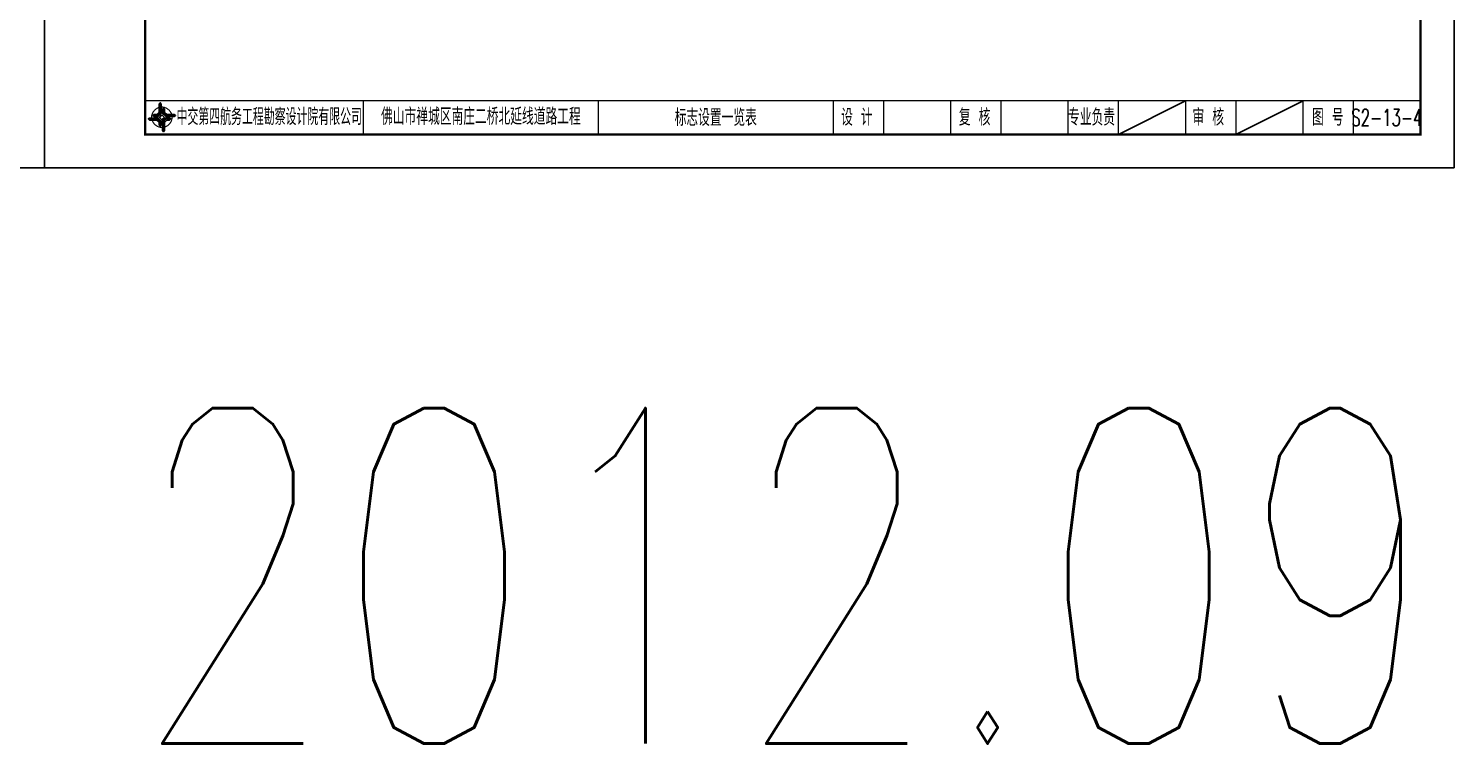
# Model space of a CAD drawing. Extents: x 9922 to 15217, y 1175 to 2938.
# Drawn here: x 13584.8 to 14008.6, y 1722.1 to 1935.2 of the extents above; entities that cross this region are included whole.
import ezdxf
from ezdxf.enums import TextEntityAlignment as Align

# ---------------------------------------------------------------- set-up
doc = ezdxf.new("R2010")
doc.units = 0
doc.header["$LTSCALE"] = 5
doc.layers.get('0').update_dxf_attribs({"linetype": 'CONTINUOUS'})
for name, color, linetype in [('2', 7, 'CONTINUOUS'), ('图框', 7, 'CONTINUOUS'), ('文字', 7, 'CONTINUOUS')]:
    doc.layers.add(name, color=color, linetype=linetype)
doc.styles.get("Standard").update_dxf_attribs({"font": 'simplex1.shx', "width": 0.7, "bigfont": 'hztxt.shx'})

# ---------------------------------------------------------------- blocks, each defined once
blk = doc.blocks.new('123')
at = {"layer": '图框'}
blk.add_lwpolyline([(10930.15521154882, 1893.643909131336), (10930.15521154882, 2190.643909131336), (10510.15521154882, 2190.643909131336), (10510.15521154882, 1893.643909131336)], close=True, dxfattribs=at)
blk = doc.blocks.new('series')
at = {"width": 0.75}
for tag, height, p in [('页码', 4, (-35.00000019351683, -18.99999978748997)), ('图名', 5, (-220.0000000007553, -281.9999998736282)), ('图号', 5, (-20.00000000087118, -281.9999997322674))]:
    blk.add_attdef(tag, text='', height=height, dxfattribs=at).set_placement(p, align=Align.MIDDLE_CENTER)
blk = doc.blocks.new('tb')
at = {"lineweight": -3}
h = blk.add_hatch(color=256, dxfattribs=at)
h.paths.add_polyline_path([(-1.228670992161504, -0.1320785302474157), (-3.777098402437705, -0.1366758082405788), (-4.137257534001154, -0.4065742589613385), (-1.397238205910632, -0.4414142085969424), (-0.5595824502494793, -1.241260625552659), (-0.5377440497285022, -2.618099910838639), (-0.268174124076701, -2.204271236922525), (-0.2591490690975675, -1.05795716827002)])
h.paths.add_polyline_path([(0.1330140251965517, -1.081087965820487), (0.1376113031897077, -3.856454300355971), (0.4130853200294737, -4.257762159689361), (0.4373368162431817, -1.238985973350473), (1.254303266752501, -0.4280733826241737), (2.658200219750171, -0.431309751157432), (2.261738862313656, -0.1640078927098472), (1.06957779999648, -0.1549828377307136)])
h.paths.add_polyline_path([(1.075058668143178, 0.2961654990900692), (3.623486078419382, 0.3007627770832428), (4.02479393775277, 0.5639790481017252), (1.254433818257177, 0.5696493874812063), (0.4338647678877763, 1.389621971256247), (0.4252804534801343, 2.800319429116151), (0.1582321915008578, 2.411975327672125), (0.1492071365217242, 1.240846529882496)])
h.paths.add_polyline_path([(-0.2782056403676165, 1.214703607392551), (-0.2828029183607867, 3.990069941928034), (-0.5582769352005529, 4.391377801261428), (-0.5650625050847323, 1.405178606367084), (-1.383477455623911, 0.5999388548037956), (-2.744447998670424, 0.5649253927294958), (-2.330582945081495, 0.2953481910572044), (-1.197365719015146, 0.2863231360780745)])
for p, q in [((-0.5582769352005528, 4.391377801261427), (-0.5650625050847324, 1.405178606367084)), ((-1.383477455623911, 0.5999388548037956), (-2.744447998670424, 0.5649253927294957)), ((-0.5650625050847324, 1.405178606367084), (-1.383477455623911, 0.5999388548037956)), ((0.4252804534801342, 2.800319429116151), (0.4338647678877763, 1.389621971256247)), ((0.4338647678877763, 1.389621971256247), (1.254433818257176, 0.5696493874812063)), ((1.254433818257176, 0.5696493874812063), (4.024793937752769, 0.5639790481017251)), ((-4.137257534001154, -0.4065742589613386), (-1.397238205910632, -0.4414142085969424)), ((-1.397238205910632, -0.4414142085969424), (-0.5595824502494793, -1.241260625552659)), ((-0.5595824502494793, -1.241260625552659), (-0.5377440497285022, -2.618099910838639)), ((0.4130853200294737, -4.257762159689362), (0.4373368162431817, -1.238985973350474)), ((0.4373368162431817, -1.238985973350474), (1.254303266752501, -0.4280733826241736)), ((1.254303266752501, -0.4280733826241736), (2.658200219750171, -0.431309751157432))]:
    blk.add_line(p, q, dxfattribs=at)
at = {"lineweight": -3, "flags": 128}
for points in [[(-0.8984575719989607, 3.992933901796853), (-0.8984575719989607, 1.576138812338048), (-1.530916730157209, 0.9123826470056855), (-2.335694345298677, 0.9123826470056855), (-2.744447998670424, 0.5649253927294957), (-2.330582945081495, 0.2953481910572044), (-1.197365719015146, 0.2863231360780745), (-0.2782056403676165, 1.214703607392551), (-0.2828029183607867, 3.990069941928034), (-0.5582769352005528, 4.391377801261427)], [(-0.0382093518217772, 0.7673643284819214), (0.680333374823654, 0.04359896970502497), (-0.0382093518217772, -0.6859100737558936), (-0.7739971039068507, 0.04934401191316873)], [(3.615558814357584, 0.9159689001160274), (1.425702649158069, 0.9159689001160274), (0.7731862275520882, 1.538085494759734), (0.7731862275520882, 2.38077468162448), (0.4252804534801342, 2.800319429116151), (0.1582321915008578, 2.411975327672124), (0.1492071365217242, 1.240846529882496), (1.075058668143178, 0.2961654990900691), (3.623486078419383, 0.3007627770832428), (4.024793937752769, 0.5639790481017251)], [(-3.728022410605963, -0.7585641109756427), (-1.538166245406444, -0.7585641109756427), (-0.8852013040046955, -1.391471799739268), (-0.8852013040046955, -2.209346257466891), (-0.5377440497285022, -2.618099910838639), (-0.268174124076701, -2.204271236922525), (-0.2591490690975675, -1.05795716827002), (-1.228670992161504, -0.1320785302474157), (-3.777098402437705, -0.1366758082405788), (-4.137257534001154, -0.4065742589613386)], [(0.7528174262224923, -3.84852703629417), (0.7528174262224923, -1.431731946835372), (1.395705588811445, -0.7791505751772103), (2.25942704020374, -0.7791505751772103), (2.658200219750171, -0.431309751157432), (2.261738862313656, -0.1640078927098472), (1.06957779999648, -0.1549828377307136), (0.1330140251965517, -1.081087965820487), (0.1376113031897077, -3.856454300355971), (0.4130853200294737, -4.257762159689362)]]:
    blk.add_lwpolyline(points, close=True, dxfattribs=at)
at = {"lineweight": -3, "const_width": 0.35, "flags": 128}
for points in [[(-0.8984575719989607, 3.022184800634026, 0.3241669670343284), (-3.156283413683539, -0.1382039471767715)], [(2.880337605681945, 0.9159689001160274, 0.324402935256486), (-0.2446307051464558, 3.152779407784049)], [(0.7528174262224923, -2.855861469520281, 0.3254175744173388), (3.016696669261094, 0.2640090343644648)], [(-2.980278320299703, -0.7585641109756427, 0.3229755232610381), (0.1412698125949916, -2.983008973617238)]]:
    blk.add_lwpolyline(points, format="xyb", dxfattribs=at)

msp = doc.modelspace()

# ---------------------------------------------------------------- linework, layer by layer
at = {"layer": '图框', "linetype": 'Continuous'}
msp.add_line((13909.59698856641, 1903.643909340296), (13929.59698855919, 1913.643909354897), dxfattribs=at)
at = {"layer": '图框'}
msp.add_line((13944.59698856641, 1903.643909365515), (13964.59698855919, 1913.643909380137), dxfattribs=at)
for points, const_width in [([(13999.5969883607, 2180.643909404912), (13619.59698836093, 2180.64390913087), (13619.59698856046, 1903.643909131336), (13999.59698856, 1903.643909405146), (13999.59698836046, 2180.643909404679)], 0.7), ([(13619.59698855325, 1913.643909131336), (13999.59698855302, 1913.643909405379)], 0.4), ([(13684.59698855326, 1913.643909178212), (13684.59698856046, 1903.643909174556)], 0.4), ([(13754.59698856023, 1903.643909236134), (13754.59698855301, 1913.643909228693)], 0.4), ([(13824.59698856641, 1903.643909286659), (13824.59698855919, 1913.643909279175)], 0.4), ([(13839.59698856641, 1903.643909296971), (13839.59698855919, 1913.643909289992)], 0.4), ([(13859.59698856641, 1903.643909309953), (13859.59698855919, 1913.643909304416)], 0.4), ([(13874.59698856641, 1903.64390932077), (13874.59698855919, 1913.643909315233)], 0.4), ([(13894.59698856641, 1903.643909334296), (13894.59698855919, 1913.643909329656)], 0.4), ([(13894.59698856641, 1903.643909334296), (13894.59698855919, 1913.643909329656)], 0.4), ([(13909.59698856641, 1903.643909344568), (13909.59698855919, 1913.643909340473)], 0.4), ([(13929.59698856641, 1903.643909357549), (13929.59698855919, 1913.643909354897)], 0.4), ([(13944.59698856641, 1903.64390936895), (13944.59698855919, 1913.643909365715)], 0.4), ([(13964.59698856641, 1903.643909381933), (13964.59698855919, 1913.643909380137)], 0.4), ([(13979.59698856641, 1903.64390939276), (13979.59698855919, 1913.643909390955)], 0.4)]:
    msp.add_lwpolyline(points, dxfattribs=dict(at, const_width=const_width))

# ---------------------------------------------------------------- block references
at = {"layer": '2', "linetype": 'Continuous'}
for p in [(2659.441777011645, 0), (3079.441777011645, 0)]:
    msp.add_blockref('123', p, dxfattribs=at)
at = {"layer": '图框'}
ref = msp.add_blockref('series', (14009.59698856046, 2190.643909131336), dxfattribs=at)
ref.add_attrib('页码', '第  2  页    共  4  页', dxfattribs={"layer": '0', "height": 4, "width": 0.7}).set_placement((13974.59698836695, 2171.643909343846), align=Align.MIDDLE_CENTER)
ref.add_attrib('图名', '标志设置一览表', dxfattribs={"layer": '0', "height": 5, "width": 0.7}).set_placement((13789.59698855971, 1908.643909257708), align=Align.MIDDLE_CENTER)
ref.add_attrib('图号', 'S2-13-4', dxfattribs={"layer": '0', "height": 5, "width": 0.65}).set_placement((13989.59698855959, 1908.643909399069), align=Align.MIDDLE_CENTER)
at = {"layer": '图框', "lineweight": -3}
msp.add_blockref('tb', (13624.59272118254, 1908.649246393511), dxfattribs=at)

# ---------------------------------------------------------------- texts
at = {"layer": '图框'}
for s, width, p in [('中交第四航务工程勘察设计院有限公司', 0.65, (13656.52782881768, 1908.8923518346)), ('佛山市禅城区南庄二桥北延线道路工程', 0.7, (13719.59698855675, 1908.958610352991)), ('设 计', 0.7, (13831.64165475794, 1908.738495738196)), ('复 核', 0.7, (13866.73647210358, 1908.738495762014)), ('专业负责', 0.7, (13901.58721700282, 1908.738495788722)), ('审 核', 0.7, (13936.36102203507, 1908.738495813941)), ('图 号', 0.7, (13971.98019131541, 1908.738495836896))]:
    msp.add_text(s, height=5, dxfattribs=dict(at, width=width)).set_placement(p, align=Align.MIDDLE_CENTER)
at = {"layer": '文字', "color": 0, "width": 0.7}
msp.add_text('2012.09.22', height=100, dxfattribs=at).set_placement((13615.62528374143, 1722.051648192016))

doc.saveas('drawing.dxf')
